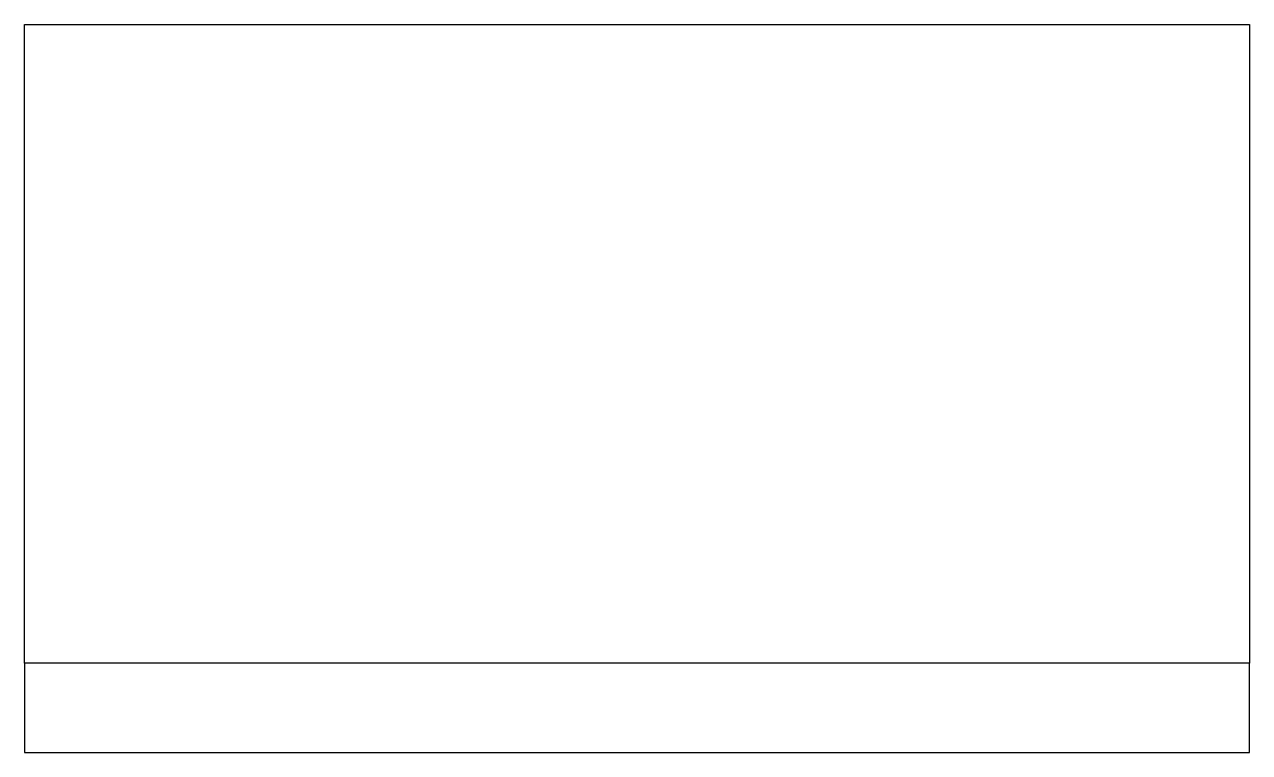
# Model space of a CAD drawing. Header units: millimetres. Extents: x -7.754 to -7.274, y 11.46 to 11.745.
import ezdxf

# ---------------------------------------------------------------- set-up
doc = ezdxf.new("R2010")
doc.units = ezdxf.units.MM
doc.header["$LTSCALE"] = 10
doc.linetypes.add('HIDDEN2', pattern=[0.1875, 0.125, -0.0625])
doc.layers.add('PORTAS', color=2, linetype='Continuous')

msp = doc.modelspace()

# ---------------------------------------------------------------- linework, layer by layer
at = {"layer": 'PORTAS', "color": 1, "linetype": 'HIDDEN2'}
msp.add_lwpolyline([(-7.75439, 11.49469), (-7.75439, 11.74469), (-7.27439, 11.74469), (-7.27439, 11.49469)], dxfattribs=at)
at = {"layer": 'PORTAS'}
msp.add_lwpolyline([(-7.75439, 11.45969), (-7.27439, 11.45969), (-7.27439, 11.49469), (-7.75439, 11.49469)], close=True, dxfattribs=at)

doc.saveas('drawing.dxf')
